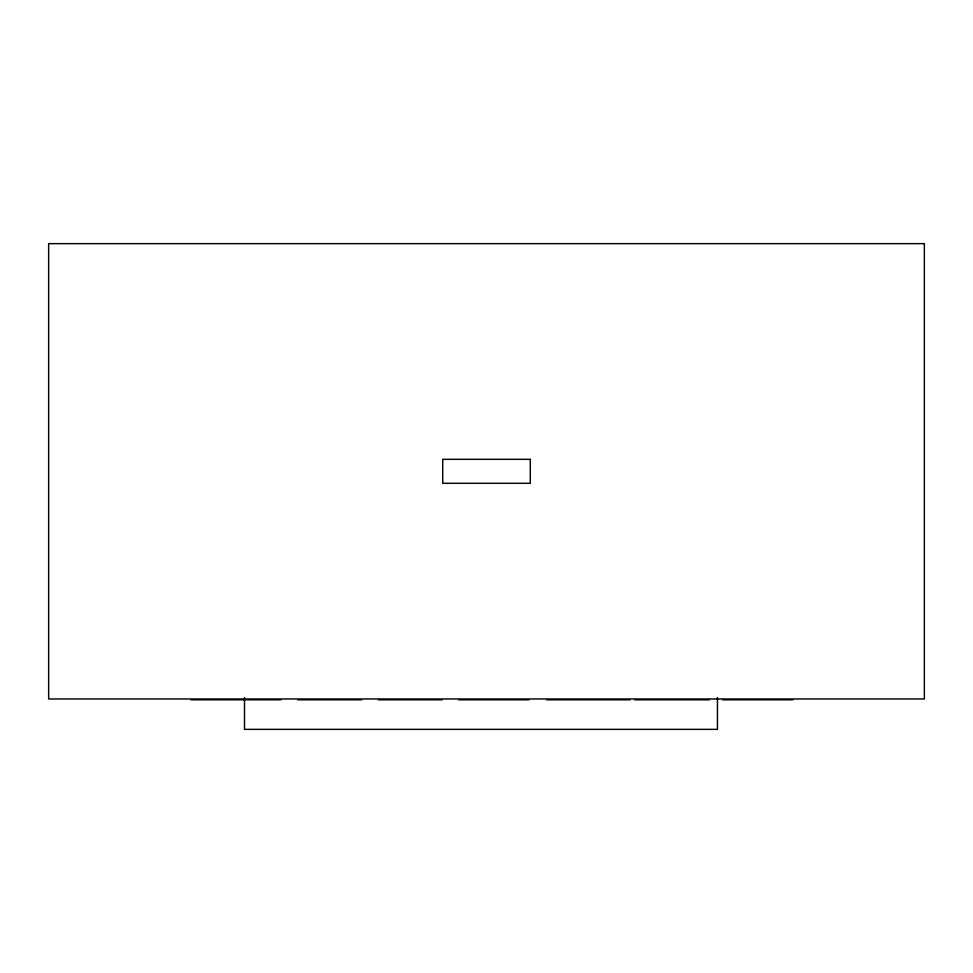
<?xml version="1.0" encoding="UTF-8"?>
<svg xmlns="http://www.w3.org/2000/svg" width="973" height="973" viewBox="0 0 973 973"><rect width="100%" height="100%" fill="white"/><g stroke="black" fill="none" stroke-linecap="round" stroke-linejoin="round"><path stroke-width="1.46" d="M190.805 699.806L281.1 699.806M297.872 699.806L361.591 699.806M378.473 699.806L442.18 699.806M458.672 699.806L529.154 699.806M546.607 699.806L629.847 699.806M634.615 699.806L709.463 699.806M722.55 699.806L793.019 699.806M717.442 697.532L717.442 729.361L244.503 729.361L244.503 697.532M924.35 243.639L48.65 243.639L48.65 698.979L924.35 698.979L924.35 243.639M530.285 459.329L442.715 459.329L442.715 483.289L530.285 483.289L530.285 459.329"/></g></svg>
